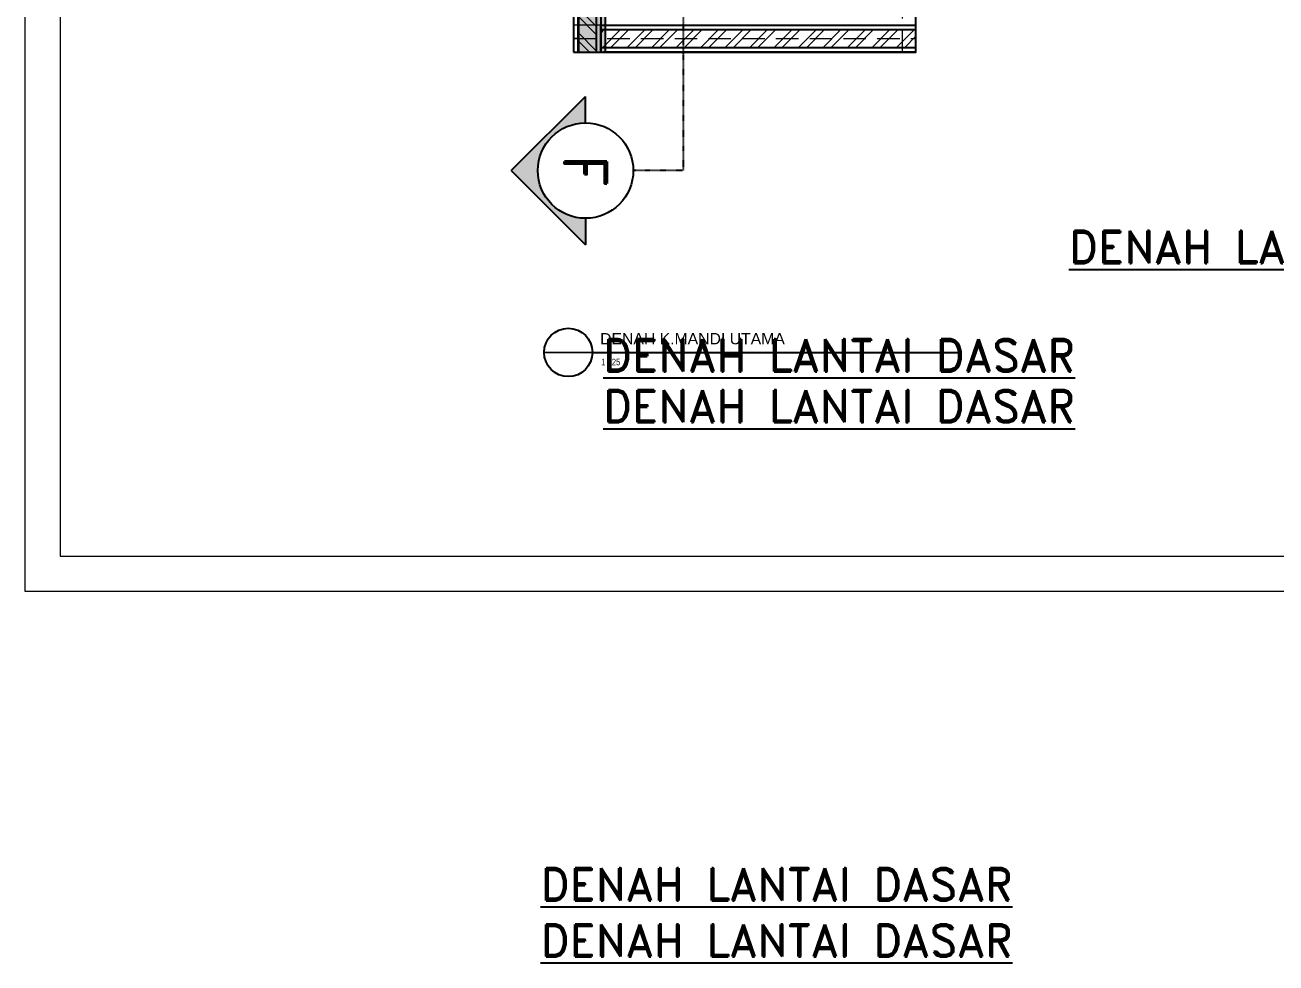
# Model space of a CAD drawing. Header units: millimetres. Extents: x 1252 to 32871, y -943 to 12244.
# Drawn here: x 1252 to 8202, y -943 to 4268 of the extents above; entities that cross this region are included whole.
import ezdxf
from ezdxf.enums import TextEntityAlignment as Align
from ezdxf.xclip import XClip

# ---------------------------------------------------------------- set-up
doc = ezdxf.new("R2010")
doc.units = ezdxf.units.MM
doc.header["$MEASUREMENT"] = 0
doc.header["$XCLIPFRAME"] = 2
for name, pattern in [('DASHDOTX2', [50.8, 25.4, -12.7, 0, -12.7]), ('DASHED2', [0.375, 0.25, -0.125]), ('HIDDEN2', [0.1875, 0.125, -0.0625])]:
    doc.linetypes.add(name, pattern=pattern)
for name, color, linetype in [('1', 5, 'Continuous'), ('NOT', 1, 'Continuous'), ('tampak', 7, 'Continuous'), ('WALL', 255, 'Continuous')]:
    doc.layers.add(name, color=color, linetype=linetype)
for name, color, linetype, lineweight in [('8', 8, 'Continuous', 5), ('AS', 8, 'HIDDEN2', 5), ('FURNITURE', 25, 'Continuous', 5), ('HATCH', 8, 'Continuous', 5), ('LEGEND', 1, 'DASHED2', 50), ('TEXT 1', 210, 'Continuous', 5), ('XR-KOP A3_MOZART$0$KOP-A1$0$A-GRSKOP', 1, 'Continuous', 5)]:
    doc.layers.add(name, color=color, linetype=linetype, lineweight=lineweight)
doc.styles.add('Arial Narrow', font='ARIALN.TTF')
doc.styles.add('HAND', font='ROMAND.SHX', dxfattribs={"width": 0.8, "height": 250})
doc.styles.add('NOTEXT1', font='arial.ttf')
doc.styles.add('NOTEXT2', font='arial.ttf')
doc.styles.add('NOTEXT4', font='arial.ttf')
doc.styles.add('ROMAND', font='romand.shx', dxfattribs={"width": 0.7})
doc.styles.get("Standard").update_dxf_attribs({"font": 'arial.ttf'})
doc.dimstyles.new('DIM100', dxfattribs={"dimscale": 0, "dimtxt": 150, "dimasz": 50, "dimexe": 50, "dimexo": 0, "dimgap": 100, "dimtad": 1, "dimtoh": 1, "dimdec": 0, "dimdsep": 46, "dimtxsty": 'Standard', "dimblk": 'ARCHTICK', "dimcen": 1, "dimclrd": 1, "dimclre": 1, "dimadec": 0, "dimazin": 0, "dimtfac": 250, "dimtdec": 0, "dimtix": 1, "dimtmove": 0, "dimatfit": 3, "dimldrblk": 'DOT', "dimfxl": 150, "dimtolj": 1, "dimtzin": 0, "dimlwd": 5, "dimlwe": 5, "dimarcsym": 0})

# ---------------------------------------------------------------- blocks, each defined once
blk = doc.blocks.new('*U79')
at = {"layer": 'HATCH'}
h = blk.add_hatch(dxfattribs=at)
h.set_pattern_fill('ANSI32', color=0, scale=10)
h.set_pattern_definition([(45, (-850.58, -10567.46), (-67.3519, 67.3519), []), (45, (-805.68, -10567.46), (-67.3519, 67.3519), [])])
h.paths.add_polyline_path([(1706, 50), (1706, -50), (12700.6, -50), (12700.6, 50)])
at = {"layer": 'WALL', "color": 0}
for points in [[(1706, 75), (12700.6, 75), (12700.6, -75), (1706, -75)], [(1706, 50), (12700.6, 50), (12700.6, -50), (1706, -50)]]:
    blk.add_lwpolyline(points, close=True, dxfattribs=at)
blk = doc.blocks.new('*U45')
at = {"layer": 'HATCH'}
h = blk.add_hatch(dxfattribs=at)
h.set_pattern_fill('ANSI32', color=0, scale=10)
h.set_pattern_definition([(45, (21805.63, -10567.46), (-67.3519, 67.3519), []), (45, (21850.53, -10567.46), (-67.3519, 67.3519), [])])
h.paths.add_polyline_path([(20351.1, -50), (20351.1, 50), (16711.6, 50), (16711.6, -50)])
at = {"layer": 'WALL', "color": 0}
for points in [[(16711.6, 75), (20351.1, 75), (20351.1, -75), (16711.6, -75)], [(16711.6, 50), (20351.1, 50), (20351.1, -50), (16711.6, -50)]]:
    blk.add_lwpolyline(points, close=True, dxfattribs=at)
blk = doc.blocks.new('DSDS3321')
for points in [[(1887341.9, 76193.8), (1884775.8, 76193.8)], [(1884775.8, 76193.8), (1884775.8, 72830.8)], [(1885392.3, 72830.8), (1884775.8, 72830.8)]]:
    blk.add_lwpolyline(points)
at = {"layer": '8', "transparency": 33554687}
for p, q in [((1885377.3, 75988.3), (1886464.8, 76193.8)), ((1884775.8, 75988.3), (1887341.9, 75988.3)), ((1885392.3, 75928.1), (1884790.9, 75928.1)), ((1884810.9, 75928.1), (1884810.9, 75386.9)), ((1885392.3, 75908.1), (1884810.9, 75908.1)), ((1885377.3, 75908.1), (1886715.4, 75908.1)), ((1886715.4, 75928.1), (1887316.8, 75928.1)), ((1886715.4, 75908.1), (1887296.7, 75908.1)), ((1887316.8, 75928.1), (1887316.8, 73978.5)), ((1885986.2, 75876.8), (1886106.5, 75876.8)), ((1885986.2, 75876.8), (1886017.8, 75858.6)), ((1886106.5, 75876.8), (1886074.8, 75895.1)), ((1885392.3, 75406.9), (1884810.9, 75406.9)), ((1885377.3, 75406.9), (1886715.4, 75406.9)), ((1886715.4, 73978.5), (1886715.4, 74126.4)), ((1887341.9, 73978.5), (1886715.4, 73978.5))]:
    blk.add_line(p, q, dxfattribs=at)
at = {"layer": '8'}
blk.add_line((1887341.9, 73978.5), (1887341.9, 76193.8), dxfattribs=at)
at = {"layer": '8', "transparency": 33554687}
for points in [[(1885377.3, 75983.3), (1886715.4, 75983.3), (1886715.4, 75963.2), (1885377.3, 75963.2)], [(1885392.3, 75963.2), (1885402.3, 75963.2), (1885402.3, 75948.2), (1885412.3, 75948.2), (1885412.3, 75938.2), (1885392.3, 75938.2)], [(1886715.4, 75963.2), (1886705.4, 75963.2), (1886705.4, 75948.2), (1886695.3, 75948.2), (1886695.3, 75938.2), (1886715.4, 75938.2)]]:
    blk.add_lwpolyline(points, close=True, dxfattribs=at)
at = {"layer": 'FURNITURE', "linetype": 'Continuous', "transparency": 33554687}
for p, q in [((1885392.3, 75988.3), (1885392.3, 76193.8)), ((1886464.8, 75988.3), (1886464.8, 76193.8)), ((1884810.9, 75406.9), (1885392.3, 75908.1)), ((1885392.3, 75386.9), (1885392.3, 75928.1)), ((1886715.4, 75386.9), (1886715.4, 75928.1)), ((1886715.4, 75406.9), (1887296.7, 75908.1)), ((1885392.3, 75386.9), (1884790.9, 75386.9)), ((1884790.9, 74756.6), (1885372.2, 75386.9)), ((1885372.2, 75386.9), (1885372.2, 72830.8)), ((1885392.3, 75386.9), (1885392.3, 72830.8)), ((1886715.4, 75406.9), (1887296.7, 75406.9)), ((1886715.4, 74126.4), (1886715.4, 75386.9)), ((1886715.4, 75386.9), (1887316.8, 75386.9)), ((1886735.4, 74126.4), (1886735.4, 75386.9)), ((1886735.4, 74756.6), (1887316.8, 75386.9)), ((1885392.3, 74756.6), (1884790.9, 74756.6)), ((1884790.9, 74128.9), (1885372.2, 74756.6)), ((1886715.4, 74756.6), (1887316.8, 74756.6)), ((1886735.4, 74126.4), (1887316.8, 74756.6)), ((1885392.3, 74126.4), (1884790.9, 74126.4)), ((1884790.9, 73496.2), (1885372.2, 74126.4)), ((1886715.4, 74126.4), (1887316.8, 74126.4)), ((1884790.8, 72830.8), (1885372.2, 73496.2)), ((1885392.3, 73496.2), (1884790.9, 73496.2))]:
    blk.add_line(p, q, dxfattribs=at)
blk.add_circle((1886046.3, 75086.2), 225.5, dxfattribs=at)
at = {"layer": 'TEXT 1', "transparency": 33554687, "style": 'Arial Narrow'}
blk.add_text('VANITY', height=80.19, dxfattribs=at).set_placement((1885889.9, 75642.6))
blk = doc.blocks.new('4RTG12EE')
at = {"layer": 'tampak', "transparency": 33554687}
h = blk.add_hatch(color=4, dxfattribs=at)
h.dxf.hatch_style = 1
h.paths.add_polyline_path([(1960065.9, 62209.8), (1959565.9, 62209.8), (1959565.9, 61959.8), (1960065.9, 61959.8)])
h.paths.add_polyline_path([(1963042.4, 62208.3), (1962542.4, 62208.3), (1962542.4, 62008.3), (1963042.4, 62008.3)])
h.paths.add_polyline_path([(1966052.4, 62208.3), (1965552.4, 62208.3), (1965552.4, 62008.3), (1966052.4, 62008.3)])
h.paths.add_polyline_path([(1962890.2, 60209.8), (1962690.2, 60209.8), (1962690.2, 59959.8), (1962890.2, 59959.8)])
h.paths.add_polyline_path([(1959717.4, 59959.8), (1959540.2, 59959.8), (1959540.2, 59459.8), (1959717.4, 59459.8)])
h.paths.add_polyline_path([(1957965.9, 59959.8), (1957813, 59959.8), (1957813, 59509.8), (1957965.9, 59509.8)])
h.paths.add_polyline_path([(1957964.5, 55549.1), (1957814.5, 55549.1), (1957814.5, 54999.1), (1957964.5, 54999.1)])
h.paths.add_polyline_path([(1963525.9, 55374.1), (1963025.9, 55374.1), (1963025.9, 55174.1), (1963525.9, 55174.1)])
h.paths.add_polyline_path([(1965902.4, 55349.8), (1965702.4, 55349.8), (1965702.4, 55198.3), (1965902.4, 55198.3)])
h.paths.add_polyline_path([(1957965.9, 53244.8), (1957814.5, 53244.8), (1957814.5, 52744.8), (1957965.9, 52744.8)])
h.paths.add_polyline_path([(1957965.9, 49706.9), (1957815.9, 49706.9), (1957815.9, 49106.9), (1957965.9, 49106.9)])
h = blk.add_hatch(color=5, dxfattribs=at)
h.dxf.hatch_style = 1
h.paths.add_polyline_path([(1957964.5, 49956.9), (1957813, 49956.9), (1957813, 49706.9), (1957964.5, 49706.9)])
h.paths.add_polyline_path([(1957965.9, 53494.8), (1957813, 53494.8), (1957813, 53244.8), (1957965.9, 53244.8)])
h.paths.add_polyline_path([(1957964.5, 55799.1), (1957813, 55799.1), (1957813, 55549.1), (1957964.5, 55549.1)])
blk.add_lwpolyline([(1957814.5, 55549.1), (1957814.5, 54999.1), (1957964.5, 54999.1), (1957964.5, 55549.1), (1957814.5, 55549.1)])
blk = doc.blocks.new('GRID')
at = {"layer": 'AS', "ltscale": 1000}
for p, q in [((1818477.3, 42943.3), (1818477.3, 63784.8)), ((1814236, 55324.1), (1830263, 55324.1))]:
    blk.add_line(p, q, dxfattribs=at)
blk = doc.blocks.new('_ArchTick')
at = {"color": 0, "linetype": 'ByBlock', "const_width": 0.15}
blk.add_lwpolyline([(-0.5, -0.5), (0.5, 0.5)], dxfattribs=at)
blk = doc.blocks.new('*D88')
at = {"color": 1, "lineweight": 5, "transparency": 16777216}
for p, q in [((2108127.2, 57701.2), (2107718.7, 57701.2)), ((2107768.7, 57701.2), (2107768.7, 55274.1)), ((2108154.3, 55274.1), (2107718.7, 55274.1))]:
    blk.add_line(p, q, dxfattribs=at)
at = {"layer": 'Defpoints', "color": 0, "transparency": 16777216}
for p in [(2108127.2, 57701.2), (2107768.7, 55274.1), (2108154.3, 55274.1)]:
    blk.add_point(p, dxfattribs=at)
at = {"color": 1, "lineweight": 5, "transparency": 16777216, "xscale": 50, "yscale": 50, "zscale": 50}
for p, rotation in [((2107768.7, 57701.2), 90), ((2107768.7, 55274.1), 270)]:
    blk.add_blockref('_ArchTick', p, dxfattribs=dict(at, rotation=rotation))
at = {"color": 0, "transparency": 16777216, "insert": (2107593.4, 56487.7), "char_height": 150, "attachment_point": 5, "rotation": 90}
blk.add_mtext('\\A1;2427', dxfattribs=at)
blk = doc.blocks.new('_DOT')
at = {"color": 0, "linetype": 'ByBlock'}
blk.add_line((-0.5, 0), (-1, 0), dxfattribs=at)
at = {"color": 0, "linetype": 'ByBlock', "const_width": 0.5}
blk.add_lwpolyline([(-0.25, 0, 1), (0.25, 0, 1)], format="xyb", close=True, dxfattribs=at)
blk = doc.blocks.new('*D89')
at = {"color": 1, "lineweight": 5, "transparency": 16777216}
for p, q in [((2108154.3, 55274.1), (2107718.7, 55274.1)), ((2107768.7, 55274.1), (2107768.7, 54028.3)), ((2108127.2, 54028.3), (2107718.7, 54028.3))]:
    blk.add_line(p, q, dxfattribs=at)
at = {"layer": 'Defpoints', "color": 0, "transparency": 16777216}
for p in [(2108154.3, 55274.1), (2107768.7, 54028.3), (2108127.2, 54028.3)]:
    blk.add_point(p, dxfattribs=at)
at = {"color": 1, "lineweight": 5, "transparency": 16777216, "xscale": 50, "yscale": 50, "zscale": 50}
for p, rotation in [((2107768.7, 55274.1), 90), ((2107768.7, 54028.3), 270)]:
    blk.add_blockref('_ArchTick', p, dxfattribs=dict(at, rotation=rotation))
at = {"color": 0, "transparency": 16777216, "insert": (2107592.1, 54651.2), "char_height": 150, "attachment_point": 5, "rotation": 90}
blk.add_mtext('\\A1;1246', dxfattribs=at)
blk = doc.blocks.new('*D99')
at = {"color": 1, "lineweight": 5, "transparency": 16777216}
for p, q in [((2108330.7, 56348.3), (2108018.3, 56348.3)), ((2108068.3, 56348.3), (2108068.3, 55348.3)), ((2108304.3, 55348.3), (2108018.3, 55348.3))]:
    blk.add_line(p, q, dxfattribs=at)
at = {"layer": 'Defpoints', "color": 0, "transparency": 16777216}
for p in [(2108330.7, 56348.3), (2108068.3, 55348.3), (2108304.3, 55348.3)]:
    blk.add_point(p, dxfattribs=at)
at = {"color": 1, "lineweight": 5, "transparency": 16777216, "xscale": 50, "yscale": 50, "zscale": 50}
for p, rotation in [((2108068.3, 56348.3), 90), ((2108068.3, 55348.3), 270)]:
    blk.add_blockref('_ArchTick', p, dxfattribs=dict(at, rotation=rotation))
at = {"color": 0, "transparency": 16777216, "insert": (2107891.7, 55848.3), "char_height": 150, "attachment_point": 5, "rotation": 90}
blk.add_mtext('\\A1;1000', dxfattribs=at)
blk = doc.blocks.new('*D100')
at = {"color": 1, "lineweight": 5, "transparency": 16777216}
for p, q in [((2109257.2, 55196.9), (2108018.3, 55196.9)), ((2108068.3, 51625.4), (2108068.3, 55196.9)), ((2109257.2, 51625.4), (2108018.3, 51625.4))]:
    blk.add_line(p, q, dxfattribs=at)
at = {"layer": 'Defpoints', "color": 0, "transparency": 16777216}
for p in [(2108068.3, 55196.9), (2109257.2, 55196.9), (2109257.2, 51625.4)]:
    blk.add_point(p, dxfattribs=at)
at = {"color": 1, "lineweight": 5, "transparency": 16777216, "xscale": 50, "yscale": 50, "zscale": 50}
for p, rotation in [((2108068.3, 55196.9), 90), ((2108068.3, 51625.4), 270)]:
    blk.add_blockref('_ArchTick', p, dxfattribs=dict(at, rotation=rotation))
at = {"color": 0, "transparency": 16777216, "insert": (2107891.6, 53411.1), "char_height": 150, "attachment_point": 5, "rotation": 90}
blk.add_mtext('\\A1;3571', dxfattribs=at)
blk = doc.blocks.new('ARAH-4')
blk.add_hatch(color=8).paths.add_polyline_path([(-4.5, 0), (-7, 0), (0, -7), (7, 0), (4.5, 0, -1)])
at = {"color": 9}
for p, q in [((0, -7), (-7, 0)), ((-4.5, 0), (-7, 0)), ((0, -7), (7, 0)), ((4.5, 0), (7, 0))]:
    blk.add_line(p, q, dxfattribs=at)
blk.add_circle((0, 0), 4.5, dxfattribs=at)
at = {"color": 4, "style": 'ROMAND'}
blk.add_attdef('A', text='', height=4, dxfattribs=at).set_placement((0, 0), align=Align.MIDDLE_CENTER)
blk = doc.blocks.new('hsdh')
at = {"layer": 'XR-KOP A3_MOZART$0$KOP-A1$0$A-GRSKOP', "color": 0, "linetype": 'Continuous', "lineweight": 5}
blk.add_lwpolyline([(145480, 82601), (107945, 82601), (107945, 56197), (145480, 56197)], close=True, dxfattribs=at)
at = {"layer": 'XR-KOP A3_MOZART$0$KOP-A1$0$A-GRSKOP', "color": 5, "linetype": 'Continuous', "lineweight": 5}
blk.add_lwpolyline([(145017, 82138), (108409, 82138), (108409, 56660), (145017, 56660)], close=True, dxfattribs=at)
blk = doc.blocks.new('NOT-28-ADI')
at = {"const_width": 50}
blk.add_lwpolyline([(-750, 0), (750, 0)], dxfattribs=at)
blk.add_circle((0, 0), 750)
at = {"layer": 'NOT'}
blk.add_line((750, 0), (12100, 0), dxfattribs=at)
at = {"color": 5, "style": 'NOTEXT4'}
for tag, p in [('JDL1', (988, 765)), ('JDL2', (988, 250))]:
    blk.add_attdef(tag, p, '', height=350, dxfattribs=at)
at = {"color": 5, "style": 'NOTEXT4', "width": 0.85}
blk.add_attdef('NO', text='', height=300, dxfattribs=at).set_placement((68, 360), align=Align.MIDDLE_CENTER)
at = {"style": 'NOTEXT1', "width": 0.85}
blk.add_attdef('REF.', text='', height=200, dxfattribs=at).set_placement((0, -190), align=Align.TOP_CENTER)
blk.add_attdef('SCALE', (1020, -398), '', height=200, dxfattribs=at)
blk.add_attdef('ROOM', text='', height=200, dxfattribs=at).set_placement((3715, -388), align=Align.RIGHT)
blk = doc.blocks.new('32EFRR')
for base, p1, p2, override, picture, middle in [((2107768.7, 55274.1), (2108127.2, 57701.2), (2108154.3, 55274.1), {"dimscale": 1, "dimtmove": 1}, '*D88', (2107593.4, 56487.7)), ((2108068.3, 55348.3), (2108330.7, 56348.3), (2108304.3, 55348.3), {"dimscale": 1}, '*D99', (2107891.7, 55848.3)), ((2107768.7, 54028.3), (2108154.3, 55274.1), (2108127.2, 54028.3), {"dimscale": 1, "dimtmove": 1}, '*D89', (2107592.1, 54651.2)), ((2108068.2864, 55196.8694), (2109257.1802, 51625.4106), (2109257.1802, 55196.8694), {"dimscale": 1}, '*D100', (2107891.6493, 53411.14))]:
    dim = blk.add_linear_dim(base=base, p1=p1, p2=p2, angle=90, dimstyle='DIM100', override=override)
    dim.commit()
    dim.dimension.update_dxf_attribs({"geometry": picture, "text_midpoint": middle})
blk = doc.blocks.new('GLGLLGLG65')
for name, p in [('GRID', (291478.5, -96549.5)), ('32EFRR', (0, -96499.5)), ('4RTG12EE', (150339.8, -96499.5))]:
    blk.add_blockref(name, p)
at = {"xscale": 1.009725849341427, "yscale": 1.009725849341427, "zscale": 1.009725849341427}
for name, p, rotation in [('*U79', (2108202.9, -34817.1), 270), ('*U45', (2128827.7, -41226.9), 180)]:
    blk.add_blockref(name, p, dxfattribs=dict(at, rotation=rotation))
at = {"xscale": 1.015476829536198, "yscale": 1.015476829536198, "zscale": 1.015476829536198}
blk.add_blockref('DSDS3321', (194346.7, -118675.6), dxfattribs=at)
at = {"color": 4, "style": 'HAND'}
for tag, p in [('MASTER', (2111395.3, -36878.5)), ('WIC', (2111395.3, -37191.5)), ('K.TIDUR', (2115221.8, -37158.6)), ('UTAMA', (2115221.8, -37471.5)), ('FOYER', (2112191.1, -42384.4)), ('KIDS', (2109602.8, -42986)), ('WIC', (2109602.8, -43268.6)), ('KAMAR', (2114762.4, -45598.3)), ('ANAK', (2114762.4, -45848.7)), ('K.MANDI', (2109255.5, -45925.3)), ('ANAK', (2109255.5, -46236.8))]:
    blk.add_attdef(tag, text='', height=178.9, rotation=0, dxfattribs=at).set_placement(p, align=Align.MIDDLE)

msp = doc.modelspace()

# ---------------------------------------------------------------- linework, layer by layer
at = {"layer": '1', "linetype": 'DASHDOTX2', "ltscale": 0.02}
msp.add_lwpolyline([(4631.3, 10760.7), (4908.2, 10760.7), (4908.2, 3459.5), (4631.3, 3459.5)], dxfattribs=at)

# ---------------------------------------------------------------- block references
ref = msp.add_blockref('GLGLLGLG65', (-2103828, 45419.5))
XClip(ref).set_block_clipping_path([(2108127.1802460221, -41302.6115428364), (2110030.0980008249, -35642.6115428365)])
ref.add_attrib('WIC', '%%UDENAH LANTAI DASAR', dxfattribs={"color": 4, "height": 178.897, "rotation": 0, "style": 'HAND'}).set_placement((5774.8, 2150.9), align=Align.MIDDLE)
ref.add_attrib('ANAK', '%%UDENAH LANTAI DASAR', dxfattribs={"color": 4, "height": 178.897, "rotation": 0, "style": 'HAND'}).set_placement((5427.5, -817.3), align=Align.MIDDLE)
ref.add_attrib('K.MANDI', '%%UDENAH LANTAI DASAR', dxfattribs={"color": 4, "height": 178.897, "rotation": 0, "style": 'HAND'}).set_placement((5427.5, -505.9), align=Align.MIDDLE)
ref.add_attrib('FOYER', '%%UDENAH LANTAI DASAR', dxfattribs={"color": 4, "height": 178.897, "rotation": 0, "style": 'HAND'}).set_placement((8363.1, 3035.1), align=Align.MIDDLE)
ref.add_attrib('KIDS', '%%UDENAH LANTAI DASAR', dxfattribs={"color": 4, "height": 178.897, "rotation": 0, "style": 'HAND'}).set_placement((5774.8, 2433.5), align=Align.MIDDLE)
at = {"xscale": 58.90412038236803, "yscale": 58.90412038236803, "zscale": 58.90412038236803, "rotation": 270}
msp.add_blockref('ARAH-4', (4366.2, 3459.5), dxfattribs=at).add_auto_attribs({'A': 'F'})
at = {"layer": 'LEGEND', "xscale": 0.4211921459593322, "yscale": 0.4211921459593322, "zscale": 0.4211921459593322}
msp.add_blockref('hsdh', (-44213.7, -22546.5), dxfattribs=at)
at = {"layer": 'NOT'}
ref = msp.add_blockref('NOT-28-ADI', (4270.3, 2449.6), dxfattribs=dict(at, xscale=0.17906021255586, yscale=0.17906021255586, zscale=0.17906021255586))
ref.add_attrib('JDL2', 'DENAH K.MANDI UTAMA', (4447.2, 2494.4), dxfattribs={"layer": '0', "color": 5, "height": 62.671, "style": 'NOTEXT2'})
ref.add_attrib('SCALE', '1 : 25', (4452.9, 2378.3), dxfattribs={"layer": '0', "height": 35.81, "style": 'NOTEXT1', "width": 0.85})

doc.saveas('drawing.dxf')
